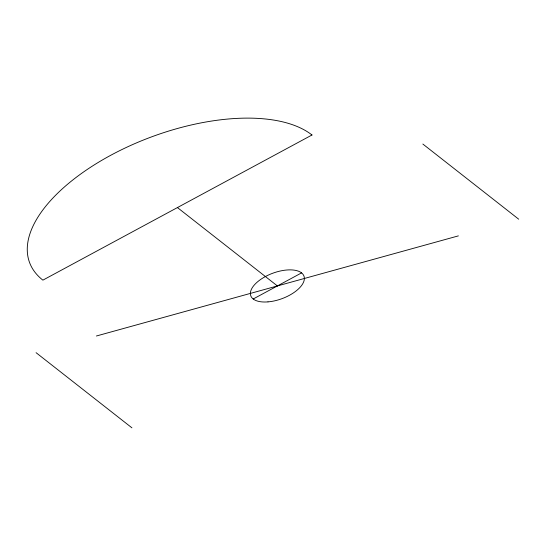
<?xml version="1.0" encoding="UTF-8"?>
<svg xmlns="http://www.w3.org/2000/svg" width="546" height="546" viewBox="0 0 546 546"><rect width="100%" height="100%" fill="white"/><g stroke="black" fill="none" stroke-linecap="round" stroke-linejoin="round"><path stroke-width="0.82" d="M253.214 298.983L301.563 272.898M96.403 336.002L458.374 235.879M422.857 144.048L518.7 219.192M177.43 207.569L277.388 285.94M36.077 352.689L131.92 427.832M311.984 134.992L42.881 280.146A157.753 75.273 -20.4 0 1 110.749 155.282A157.753 75.273 -20.4 0 1 311.984 134.992M267.99 301.877A28.344 13.52 -20.4 0 0 303.992 276.16A28.344 13.52 -20.4 0 0 260.183 279.784A28.344 13.52 -20.4 0 0 267.99 301.877"/></g></svg>
